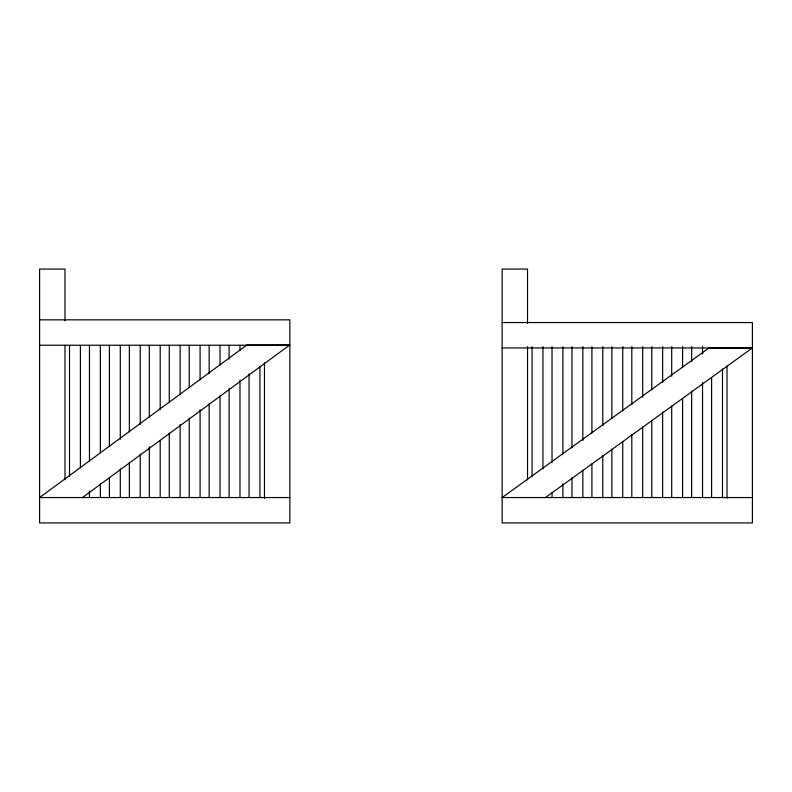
<?xml version="1.0" encoding="UTF-8"?>
<svg xmlns="http://www.w3.org/2000/svg" width="792" height="792" viewBox="0 0 792 792"><rect width="100%" height="100%" fill="white"/><g stroke="black" fill="none" stroke-linecap="round" stroke-linejoin="round"><path stroke-width="1.19" d="M82.427 497.554L289.694 345.015L246.866 345.015L39.6 497.554L289.852 497.554M545.47 497.554L752.4 347.906L709.028 347.945L502.148 497.554L752.4 497.554M39.6 319.839L289.852 319.839L289.852 522.938L39.6 522.938L39.6 269.062L64.984 269.062L64.984 320.819M502.148 322.552L752.4 322.552L752.4 522.938L502.148 522.938L502.148 269.062L527.531 269.062L527.531 323.284M39.6 345.223L289.852 345.223M502.148 347.945L752.4 347.945M727.016 365.845L727.016 498.198M722.482 368.914L722.482 497.317M711.602 377.556L711.602 497.317M702.534 346.688L702.534 354.103M702.534 382.496L702.534 497.317M691.654 346.688L691.654 361.508M691.654 391.139L691.654 497.317M682.585 346.688L682.585 367.676M682.585 398.544L682.585 497.317M671.705 346.688L671.705 376.319M671.705 405.959L671.705 497.317M662.637 346.688L662.637 382.496M662.637 412.127L662.637 497.317M651.757 346.688L651.757 389.902M651.757 420.77L651.757 497.317M642.688 346.688L642.688 397.317M642.688 426.947L642.688 497.317M631.808 346.688L631.808 404.722M631.808 434.353L631.808 497.317M622.74 346.688L622.74 410.89M622.74 441.758L622.74 497.317M611.86 346.688L611.86 418.305M611.86 449.163L611.86 497.317M602.791 346.688L602.791 425.71M602.791 455.341L602.791 497.317M591.911 346.688L591.911 433.115M591.911 463.983L591.911 497.317M582.843 346.688L582.843 440.52M582.843 470.161L582.843 497.317M571.963 346.688L571.963 447.935M571.963 477.566L571.963 497.317M562.894 346.688L562.894 454.103M562.894 483.734L562.894 497.317M552.014 346.688L552.014 462.746M552.014 492.377L552.014 497.317M542.946 346.688L542.946 468.923M532.066 346.688L532.066 476.329M527.531 346.708L527.531 479.803M264.469 362.914L264.469 498.317M259.934 366.448L259.934 497.317M249.054 373.854L249.054 497.317M239.986 345.46L239.986 350.391M239.986 380.031L239.986 497.317M229.106 345.46L229.106 359.033M229.106 388.674L229.106 497.317M220.037 345.46L220.037 365.211M220.037 396.079L220.037 497.317M209.157 345.46L209.157 373.854M209.157 403.484L209.157 497.317M200.089 345.46L200.089 380.031M200.089 409.662L200.089 497.317M189.209 345.46L189.209 387.437M189.209 418.305L189.209 497.317M180.14 345.46L180.14 394.842M180.14 424.472L180.14 497.317M169.26 345.46L169.26 402.247M169.26 433.115L169.26 497.317M160.192 345.46L160.192 409.662M160.192 440.52L160.192 497.317M149.312 345.46L149.312 417.067M149.312 446.698L149.312 497.317M140.243 345.46L140.243 424.472M140.243 454.103L140.243 497.317M129.363 345.46L129.363 431.878M129.363 462.746L129.363 497.317M120.295 345.46L120.295 439.293M120.295 468.923L120.295 497.317M109.415 345.46L109.415 446.698M109.415 477.566L109.415 497.317M100.346 345.46L100.346 452.875M100.346 483.734L100.346 497.317M89.466 345.46L89.466 461.518M89.466 491.149L89.466 497.317M80.398 345.46L80.398 467.686M69.518 345.46L69.518 476.329M64.984 345.47L64.984 479.803"/></g></svg>
